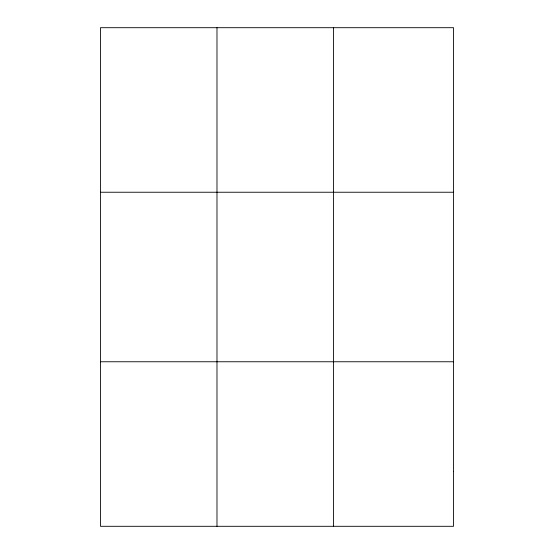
<?xml version="1.0" encoding="UTF-8"?>
<svg xmlns="http://www.w3.org/2000/svg" width="554" height="554" viewBox="0 0 554 554"><rect width="100%" height="100%" fill="white"/><g stroke="black" fill="none" stroke-linecap="round" stroke-linejoin="round"><path stroke-width="0.83" d="M216.981 526.3L216.981 27.7M333.487 526.3L333.487 27.7M100.475 192.238L453.525 192.238M100.475 361.762L453.525 361.762M453.525 471.454L453.525 526.3L100.475 526.3L100.475 27.7L453.525 27.7L453.525 471.454"/></g></svg>
